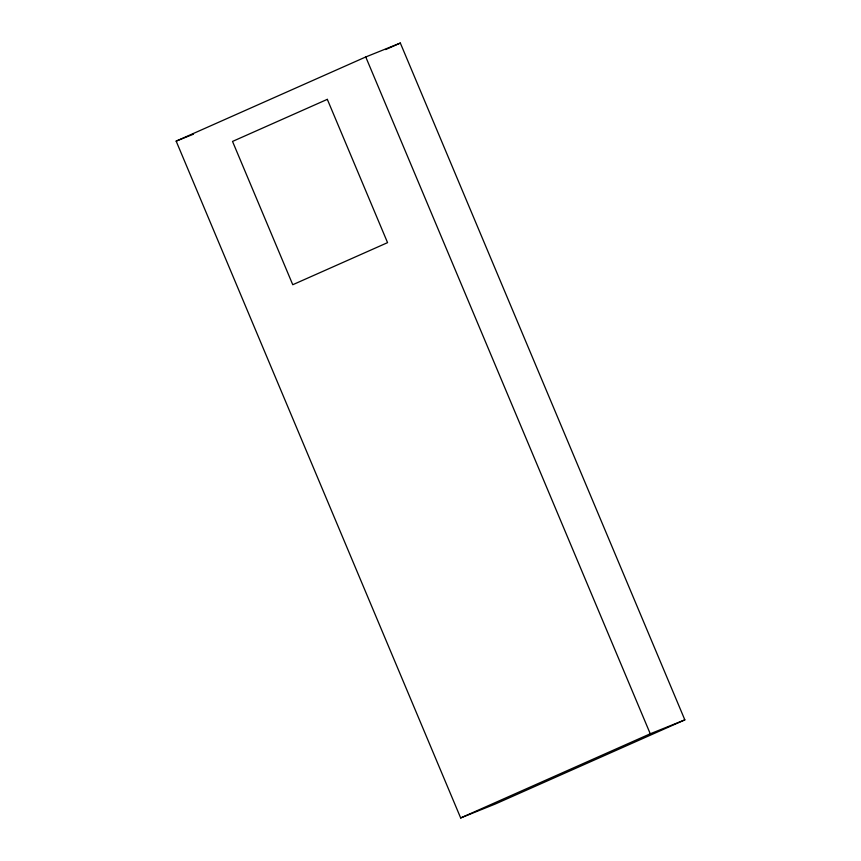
<?xml version="1.0" encoding="UTF-8"?>
<svg xmlns="http://www.w3.org/2000/svg" width="861" height="861" viewBox="0 0 861 861"><rect width="100%" height="100%" fill="white"/><g stroke="black" fill="none" stroke-linecap="round" stroke-linejoin="round"><path stroke-width="1.29" d="M176.161 141.129L365.753 56.966L400.333 43.05L684.839 719.871L495.247 804.034L460.667 817.95L176.161 141.129L193.456 134.176M385.653 49.561L400.333 43.05M460.667 817.95L650.259 733.787L684.839 719.871M365.753 56.966L650.259 733.787M327.32 99.349L232.524 141.43L292.762 284.722L387.558 242.641L327.32 99.349"/></g></svg>
